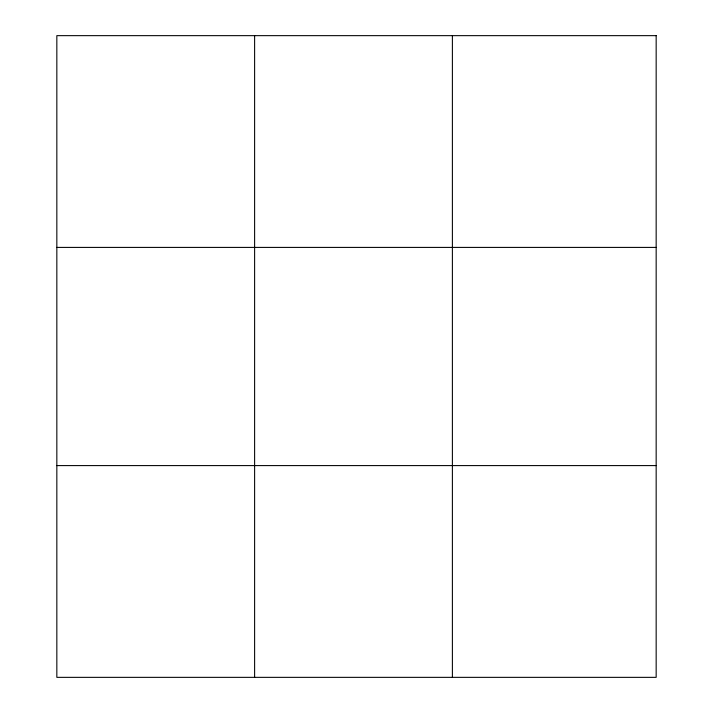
<?xml version="1.0" encoding="UTF-8"?>
<svg xmlns="http://www.w3.org/2000/svg" width="713" height="713" viewBox="0 0 713 713"><rect width="100%" height="100%" fill="white"/><g stroke="black" fill="none" stroke-linecap="round" stroke-linejoin="round"><path stroke-width="1.07" d="M254.612 677.35L254.612 35.65M452.39 677.35L452.39 35.65M56.835 247.411L656.165 247.411M56.835 465.589L656.165 465.589M656.165 35.65L656.165 677.35L56.835 677.35L56.835 35.65L656.165 35.65"/></g></svg>
